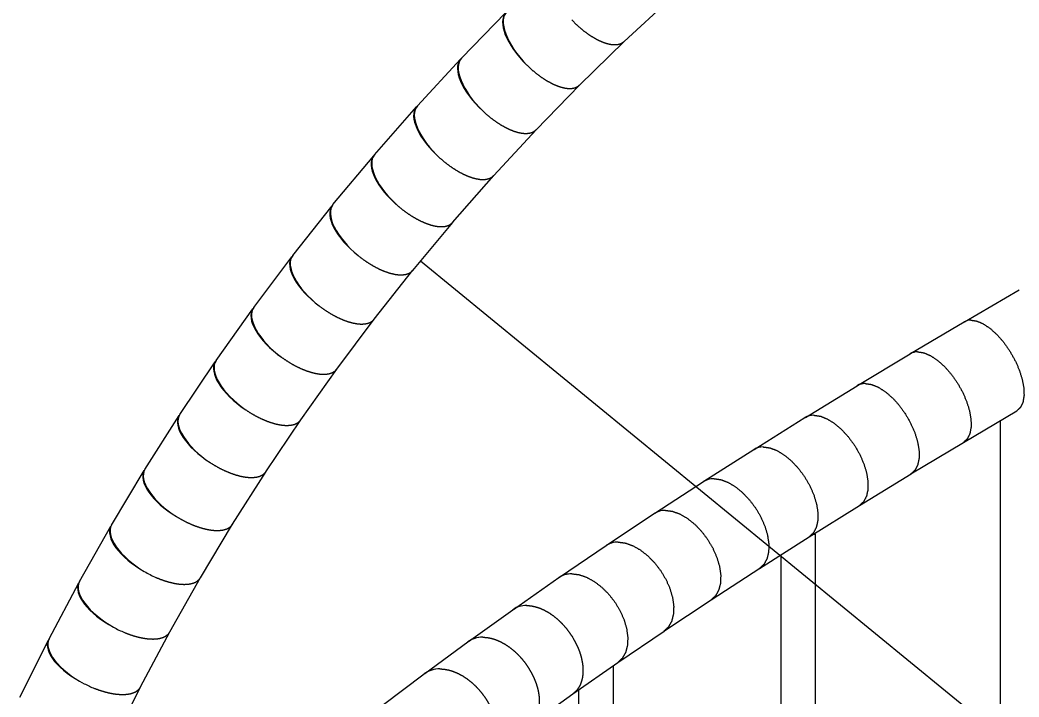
# Model space of a CAD drawing. Header units: millimetres. Extents: x -934 to 934, y -2220 to 2220.
# Drawn here: x -840.3 to -472.2, y 466 to 715.7 of the extents above; entities that cross this region are included whole.
import ezdxf

# ---------------------------------------------------------------- set-up
doc = ezdxf.new("R2010")
doc.units = ezdxf.units.MM
doc.layers.add('Elevation', color=7, linetype='CONTINUOUS')
doc.layers.add('Plan', color=7, linetype='CONTINUOUS')

msp = doc.modelspace()

# ---------------------------------------------------------------- linework, layer by layer
at = {"layer": 'Elevation'}
for p, q in [((-492.28, 604.42), (-472.19, 616.11)), ((-512.15, 592.66), (-492.39, 604.35)), ((-531.71, 580.9), (-512.28, 592.59)), ((-550.93, 569.13), (-531.84, 580.82)), ((-492.7, 559.9), (-473.04, 571.53)), ((-569.8, 557.36), (-551.07, 569.05)), ((-479.04, -316.78), (-479.04, 567.98)), ((-512.01, 548.29), (-492.68, 559.91)), ((-588.31, 545.58), (-569.94, 557.27)), ((-606.45, 533.79), (-588.46, 545.48)), ((-530.96, 536.68), (-511.99, 548.3)), ((-549.56, 525.08), (-530.94, 536.69)), ((-624.2, 521.99), (-606.61, 533.68)), ((-567.78, 513.48), (-549.54, 525.09)), ((-547.16, -275.36), (-547.16, 526.04)), ((-641.56, 510.19), (-624.37, 521.88)), ((-559.86, -267.31), (-559.86, 518.52)), ((-585.6, 501.89), (-567.75, 513.5)), ((-658.51, 498.37), (-641.74, 510.06)), ((-603.03, 490.31), (-585.58, 501.91)), ((-675.05, 486.55), (-658.7, 498.24)), ((-620.05, 478.74), (-603, 490.34)), ((-691.16, 474.72), (-675.25, 486.41)), ((-636.64, 467.18), (-620.01, 478.77)), ((-621.66, -226.42), (-621.66, 477.33)), ((-706.83, 462.87), (-691.37, 474.56)), ((-634.36, -217.55), (-634.36, 468.77)), ((-652.79, 455.63), (-636.6, 467.21))]:
    msp.add_line(p, q, dxfattribs=at)
for centre, major_axis, ratio, start_param, end_param in [((-482.69, 587.95), (9.7, -16.4), 0.482152, -3.41367, -3.141593), ((-482.69, 587.95), (9.58, -16.46), 0.462649, -3.141593, -3.134271), ((-482.69, 587.95), (9.58, -16.46), 0.462649, -3.410381, -3.141593), ((-502.46, 576.26), (9.82, -16.32), 0.501338, -3.428764, -3.141593), ((-502.46, 576.26), (9.7, -16.4), 0.482152, -3.425113, -3.141593), ((-502.46, 576.26), (9.7, -16.4), 0.482152, -3.141593, -3.134093), ((-521.89, 564.57), (9.95, -16.25), 0.520194, -3.444247, -3.141593), ((-521.89, 564.57), (9.82, -16.32), 0.501338, -3.141593, -3.133901), ((-521.89, 564.57), (9.82, -16.32), 0.501338, -3.440207, -3.141593), ((-540.98, 552.88), (10.08, -16.16), 0.538707, -3.460149, -3.141593), ((-540.98, 552.88), (9.95, -16.25), 0.520194, -3.141593, -3.133696), ((-540.98, 552.88), (9.95, -16.25), 0.520194, -3.455691, -3.141593), ((-559.71, 541.19), (10.23, -16.07), 0.556866, -3.4765, -3.141593), ((-559.71, 541.19), (10.08, -16.16), 0.538707, -3.141593, -3.133475), ((-559.71, 541.19), (10.08, -16.16), 0.538707, -3.471592, -3.141593), ((-578.08, 529.5), (10.38, -15.97), 0.574658, -3.493332, -3.141593), ((-578.08, 529.5), (10.23, -16.07), 0.556866, -3.141593, -3.133239), ((-578.08, 529.5), (10.23, -16.07), 0.556866, -3.487943, -3.141593), ((-596.07, 517.81), (10.54, -15.87), 0.592072, -3.510681, -3.141593), ((-596.07, 517.81), (10.38, -15.97), 0.574658, -3.504776, -3.141593), ((-596.07, 517.81), (10.38, -15.97), 0.574658, -3.141593, -3.132985), ((-613.66, 506.12), (10.71, -15.75), 0.609097, -3.528583, -3.141593), ((-613.66, 506.12), (10.54, -15.87), 0.592072, -3.522124, -3.141593), ((-613.66, 506.12), (10.54, -15.87), 0.592072, -3.141593, -3.132713), ((-630.85, 494.43), (10.89, -15.63), 0.62572, -3.547078, -3.141593), ((-630.85, 494.43), (10.71, -15.75), 0.609097, -3.141593, -3.132422), ((-630.85, 494.43), (10.71, -15.75), 0.609097, -3.540026, -3.141593), ((-647.62, 482.74), (11.08, -15.5), 0.641932, -3.566209, -3.141593), ((-647.62, 482.74), (10.89, -15.63), 0.62572, -3.141593, -3.13211), ((-647.62, 482.74), (10.89, -15.63), 0.62572, -3.558522, -3.141593), ((-663.97, 471.05), (11.28, -15.35), 0.657721, -3.58602, -3.141593), ((-663.97, 471.05), (11.08, -15.5), 0.641932, -3.141593, -3.131775), ((-663.97, 471.05), (11.08, -15.5), 0.641932, -3.577652, -3.141593), ((-679.88, 459.36), (11.49, -15.2), 0.673077, -3.606559, -3.141593), ((-679.88, 459.36), (11.28, -15.35), 0.657721, -3.597463, -3.141593), ((-679.88, 459.36), (11.28, -15.35), 0.657721, -3.141593, -3.131417)]:
    msp.add_ellipse(centre, major_axis=major_axis, ratio=ratio, start_param=start_param, end_param=end_param, dxfattribs=at)
for points, degree in [([(-489.91, 605), (-487.71, 604.65), (-485.3, 603.59), (-482.79, 601.88), (-480.26, 599.59), (-477.84, 596.81), (-475.63, 593.66), (-473.71, 590.27), (-472.16, 586.78), (-471.06, 583.34), (-470.44, 580.1), (-470.34, 577.18), (-470.75, 574.72), (-471.66, 572.81), (-473.04, 571.53)], 1), ([(-509.56, 593.31), (-507.29, 592.96), (-504.82, 591.92), (-502.26, 590.22), (-499.7, 587.95), (-497.26, 585.2), (-495.03, 582.07), (-493.11, 578.7), (-491.58, 575.24), (-490.5, 571.81), (-489.91, 568.57), (-489.84, 565.65), (-490.3, 563.17), (-491.26, 561.23), (-492.68, 559.91)], 1), ([(-528.87, 581.62), (-526.53, 581.28), (-524.01, 580.24), (-521.4, 578.57), (-518.81, 576.32), (-516.35, 573.59), (-514.11, 570.49), (-512.19, 567.14), (-510.67, 563.7), (-509.61, 560.29), (-509.05, 557.05), (-509.02, 554.12), (-509.52, 551.62), (-510.52, 549.66), (-511.99, 548.3)], 1), ([(-547.83, 569.93), (-545.43, 569.59), (-542.86, 568.57), (-540.21, 566.91), (-537.58, 564.68), (-535.1, 561.98), (-532.86, 558.91), (-530.94, 555.59), (-529.43, 552.16), (-528.39, 548.77), (-527.86, 545.53), (-527.86, 542.6), (-528.39, 540.09), (-529.43, 538.09), (-530.94, 536.69)], 1), ([(-492.68, 559.91), (-492.71, 559.89)], 1), ([(-566.43, 558.24), (-563.98, 557.9), (-561.35, 556.89), (-558.66, 555.25), (-556.01, 553.05), (-553.5, 550.37), (-551.25, 547.33), (-549.34, 544.04), (-547.84, 540.63), (-546.82, 537.25), (-546.31, 534.03), (-546.34, 531.09), (-546.91, 528.56), (-547.99, 526.53), (-549.54, 525.09)], 1), ([(-584.66, 546.55), (-582.15, 546.22), (-579.47, 545.22), (-576.74, 543.6), (-574.07, 541.42), (-571.55, 538.77), (-569.29, 535.75), (-567.38, 532.49), (-565.89, 529.11), (-564.88, 525.74), (-564.4, 522.52), (-564.46, 519.58), (-565.05, 517.03), (-566.17, 514.98), (-567.75, 513.5)], 1), ([(-511.99, 548.3), (-512.02, 548.28)], 1), ([(-602.51, 534.86), (-599.94, 534.53), (-597.22, 533.54), (-594.45, 531.94), (-591.75, 529.79), (-589.22, 527.17), (-586.95, 524.18), (-585.04, 520.94), (-583.56, 517.58), (-582.57, 514.23), (-582.11, 511.03), (-582.19, 508.08), (-582.82, 505.52), (-583.96, 503.43), (-585.58, 501.91)], 1), ([(-530.94, 536.69), (-530.98, 536.67)], 1), ([(-619.96, 523.17), (-617.34, 522.85), (-614.58, 521.87), (-611.78, 520.29), (-609.05, 518.16), (-606.5, 515.57), (-604.23, 512.61), (-602.32, 509.4), (-600.85, 506.07), (-599.88, 502.74), (-599.43, 499.54), (-599.54, 496.59), (-600.19, 494.01), (-601.36, 491.9), (-603, 490.34)], 1), ([(-567.75, 513.5), (-567.8, 513.47)], 1), ([(-637, 511.48), (-634.33, 511.16), (-631.53, 510.2), (-628.7, 508.64), (-625.95, 506.53), (-623.4, 503.97), (-621.12, 501.05), (-619.21, 497.87), (-617.75, 494.56), (-616.79, 491.25), (-616.36, 488.05), (-616.48, 485.11), (-617.15, 482.51), (-618.34, 480.37), (-620.01, 478.77)], 1), ([(-585.58, 501.91), (-585.63, 501.88)], 1), ([(-653.62, 499.79), (-652.07, 499.69), (-650.46, 499.36), (-648.81, 498.83), (-647.15, 498.09), (-645.49, 497.16), (-643.87, 496.05), (-642.28, 494.77), (-640.77, 493.33), (-639.35, 491.76), (-638.02, 490.08), (-636.82, 488.3), (-635.76, 486.46), (-634.85, 484.56), (-634.1, 482.65)], 1), ([(-603, 490.34), (-603.06, 490.29)], 1), ([(-669.81, 488.1), (-668.23, 488), (-666.6, 487.68), (-664.93, 487.16), (-663.26, 486.43), (-661.59, 485.51), (-659.95, 484.41), (-658.36, 483.15), (-656.84, 481.73), (-655.41, 480.18), (-654.09, 478.52), (-652.89, 476.76), (-651.83, 474.93), (-650.92, 473.05), (-650.17, 471.15)], 1), ([(-634.1, 482.65), (-633.66, 481.26), (-633.32, 479.88), (-633.07, 478.52), (-632.91, 477.19), (-632.86, 475.9), (-632.9, 474.65), (-633.04, 473.46), (-633.28, 472.33), (-633.61, 471.26), (-634.03, 470.27), (-634.55, 469.37), (-635.15, 468.55), (-635.84, 467.83), (-636.6, 467.21)], 1), ([(-620.01, 478.77), (-620.08, 478.72)], 1), ([(-685.56, 476.42), (-683.95, 476.31), (-682.28, 475.99), (-680.59, 475.47), (-678.88, 474.74), (-677.19, 473.82), (-675.53, 472.72), (-673.92, 471.46), (-672.39, 470.04), (-670.96, 468.49), (-669.63, 466.83), (-668.43, 465.07), (-667.38, 463.24), (-666.48, 461.36), (-665.75, 459.46)], 1), ([(-622.07, 477.33), (-621.8, 477.33), (-621.66, 477.33), (-621.66, 477.33)], 3), ([(-650.1, 470.96), (-649.69, 469.59), (-649.36, 468.24), (-649.13, 466.91), (-649, 465.6), (-648.95, 464.32), (-649.01, 463.09), (-649.16, 461.91), (-649.41, 460.79), (-649.75, 459.73), (-650.18, 458.75), (-650.7, 457.85), (-651.3, 457.03), (-651.99, 456.3), (-652.75, 455.66)], 1), ([(-650.17, 471.15), (-650.1, 470.96)], 1), ([(-636.6, 467.21), (-636.67, 467.16)], 1)]:
    msp.add_open_spline(points, degree=degree, dxfattribs=at)
msp.add_open_spline([(-548.01, 526.04), (-547.9, 526.04), (-547.79, 526.04), (-547.69, 526.04), (-547.6, 526.04), (-547.52, 526.04), (-547.44, 526.04), (-547.38, 526.04), (-547.32, 526.04), (-547.27, 526.04), (-547.23, 526.04), (-547.2, 526.04), (-547.18, 526.04), (-547.16, 526.04), (-547.16, 526.04)], degree=1, knots=[5.7586403, 5.7586403, 5.7961078, 5.8335753, 5.8710428, 5.9085103, 5.9459778, 5.9834453, 6.0209128, 6.0583803, 6.0958478, 6.1333153, 6.1707828, 6.2082503, 6.2457178, 6.2831853, 6.2831853], dxfattribs=at)
at = {"layer": 'Plan'}
for p, q in [((-617.74, 707.7), (-600.87, 723.36)), ((-677.63, 701.57), (-661.29, 718.4)), ((-634.17, 691.64), (-617.71, 707.73)), ((-693.88, 683.98), (-677.97, 701.22)), ((-650.17, 675.16), (-634.13, 691.67)), ((-709.67, 665.97), (-694.21, 683.61)), ((-665.75, 658.28), (-650.14, 675.2)), ((-724.99, 647.57), (-709.99, 665.6)), ((-680.89, 641), (-665.72, 658.32)), ((-739.84, 628.78), (-725.3, 647.19)), ((-695.58, 623.35), (-680.86, 641.04)), ((-754.2, 609.61), (-740.14, 628.39)), ((-44.25, 95.76), (-692.79, 626.7)), ((-709.82, 605.32), (-695.55, 623.38)), ((-768.06, 590.08), (-754.49, 609.21)), ((-723.58, 586.93), (-709.79, 605.36)), ((-781.42, 570.2), (-768.34, 589.68)), ((-736.87, 568.19), (-723.55, 586.97)), ((-794.26, 549.99), (-781.69, 569.79)), ((-749.68, 549.12), (-736.85, 568.23)), ((-806.58, 529.45), (-794.52, 549.57)), ((-761.99, 529.73), (-749.65, 549.16)), ((-818.37, 508.61), (-806.83, 529.03)), ((-773.8, 510.03), (-761.97, 529.77)), ((-829.62, 487.47), (-818.6, 508.18)), ((-785.1, 490.03), (-773.78, 510.07)), ((-795.89, 469.75), (-785.08, 490.07)), ((-840.32, 466.04), (-829.84, 487.03)), ((-806.15, 449.2), (-795.87, 469.79))]:
    msp.add_line(p, q, dxfattribs=at)
for centre, major_axis, start_param, end_param in [((-647.62, 705.12), (13.66, -13.28), 3.141593, 4.706667), ((-647.62, 705.12), (13.32, -13.62), 3.141593, 4.718111), ((-663.97, 688.3), (14, -12.92), 3.141593, 4.706667), ((-663.97, 688.3), (13.66, -13.28), 3.141593, 4.718111), ((-663.97, 688.3), (14, -12.92), 3.112836, 3.141593), ((-679.88, 671.06), (14.33, -12.56), 3.141593, 4.706667), ((-679.88, 671.06), (14, -12.92), 3.141593, 4.718111), ((-679.88, 671.06), (14.33, -12.56), 3.112836, 3.141593), ((-695.34, 653.41), (14.64, -12.19), 3.141593, 4.706667), ((-695.34, 653.41), (14.33, -12.56), 3.141593, 4.718111), ((-695.34, 653.41), (14.64, -12.19), 3.112836, 3.141593), ((-710.35, 635.38), (14.95, -11.81), 3.141593, 4.706667), ((-710.35, 635.38), (14.64, -12.19), 3.141593, 4.718111), ((-710.35, 635.38), (14.95, -11.81), 3.112836, 3.141593), ((-724.89, 616.97), (15.25, -11.42), 3.141593, 4.706667), ((-724.89, 616.97), (14.95, -11.81), 3.141593, 4.718111), ((-724.89, 616.97), (15.25, -11.42), 3.112836, 3.141593), ((-738.95, 598.19), (15.54, -11.02), 3.141593, 4.706667), ((-738.95, 598.19), (15.25, -11.42), 3.141593, 4.718111), ((-738.95, 598.19), (15.54, -11.02), 3.112836, 3.141593), ((-752.52, 579.06), (15.81, -10.62), 3.141593, 4.706667), ((-752.52, 579.06), (15.54, -11.02), 3.141593, 4.718111), ((-752.52, 579.06), (15.81, -10.62), 3.112836, 3.141593), ((-765.6, 559.58), (16.08, -10.21), 3.141593, 4.706667), ((-765.6, 559.58), (15.81, -10.62), 3.141593, 4.718111), ((-765.6, 559.58), (16.08, -10.21), 3.112836, 3.141593), ((-778.18, 539.78), (16.34, -9.8), 3.141593, 4.706667), ((-778.18, 539.78), (16.08, -10.21), 3.141593, 4.718111), ((-778.18, 539.78), (16.34, -9.8), 3.112836, 3.141593), ((-790.24, 519.66), (16.58, -9.37), 3.141593, 4.706667), ((-790.24, 519.66), (16.34, -9.8), 3.141593, 4.718111), ((-790.24, 519.66), (16.58, -9.37), 3.112836, 3.141593), ((-801.79, 499.24), (16.82, -8.94), 3.141593, 4.706667), ((-801.79, 499.24), (16.58, -9.37), 3.141593, 4.718111), ((-801.79, 499.24), (16.82, -8.94), 3.112836, 3.141593), ((-812.8, 478.52), (17.04, -8.51), 3.141593, 4.706667), ((-812.8, 478.52), (16.82, -8.94), 3.141593, 4.718111), ((-812.8, 478.52), (17.04, -8.51), 3.112836, 3.141593)]:
    msp.add_ellipse(centre, major_axis=major_axis, ratio=0.445997, start_param=start_param, end_param=end_param, dxfattribs=at)
for points, degree in [([(-637, 715.66), (-635.5, 714.16), (-633.93, 712.75), (-632.33, 711.45), (-630.71, 710.27), (-629.09, 709.24), (-627.5, 708.36), (-625.94, 707.64), (-624.45, 707.1), (-623.04, 706.73), (-621.72, 706.56), (-620.52, 706.56), (-619.45, 706.76), (-618.52, 707.14), (-617.74, 707.7)], 1), ([(-617.74, 707.7), (-617.67, 707.76)], 1), ([(-653.62, 699.1), (-652.08, 697.64), (-650.48, 696.27), (-648.85, 695.01), (-647.2, 693.88), (-645.55, 692.89), (-643.94, 692.05), (-642.36, 691.37), (-640.86, 690.87), (-639.44, 690.54), (-638.12, 690.39), (-636.91, 690.43), (-635.85, 690.66), (-634.93, 691.06), (-634.17, 691.64)], 1), ([(-634.17, 691.64), (-634.1, 691.71)], 1), ([(-669.81, 682.13), (-668.23, 680.7), (-666.6, 679.38), (-664.93, 678.16), (-663.26, 677.07), (-661.59, 676.12), (-659.95, 675.32), (-658.36, 674.68), (-656.84, 674.22), (-655.41, 673.93), (-654.09, 673.82), (-652.89, 673.89), (-651.83, 674.14), (-650.92, 674.56), (-650.17, 675.16)], 1), ([(-650.17, 675.16), (-650.1, 675.23)], 1), ([(-685.56, 664.74), (-683.95, 663.36), (-682.28, 662.07), (-680.59, 660.9), (-678.88, 659.85), (-677.19, 658.94), (-675.53, 658.19), (-673.92, 657.59), (-672.39, 657.17), (-670.96, 656.91), (-669.63, 656.84), (-668.43, 656.94), (-667.38, 657.21), (-666.48, 657.66), (-665.75, 658.28)], 1), ([(-665.75, 658.28), (-665.68, 658.35)], 1), ([(-700.86, 646.95), (-699.21, 645.61), (-697.51, 644.37), (-695.79, 643.24), (-694.06, 642.24), (-692.34, 641.38), (-690.66, 640.66), (-689.04, 640.11), (-687.5, 639.72), (-686.06, 639.5), (-684.73, 639.46), (-683.54, 639.59), (-682.49, 639.9), (-681.61, 640.37), (-680.89, 641)], 1), ([(-680.89, 641), (-680.83, 641.08)], 1), ([(-715.7, 628.78), (-714.02, 627.48), (-712.29, 626.29), (-710.53, 625.2), (-708.78, 624.24), (-707.04, 623.42), (-705.34, 622.75), (-703.71, 622.24), (-702.16, 621.89), (-700.71, 621.71), (-699.38, 621.71), (-698.19, 621.87), (-697.15, 622.2), (-696.28, 622.69), (-695.58, 623.35)], 1), ([(-695.58, 623.35), (-695.52, 623.42)], 1), ([(-730.07, 610.23), (-728.35, 608.98), (-726.59, 607.83), (-724.81, 606.79), (-723.03, 605.87), (-721.27, 605.1), (-719.56, 604.47), (-717.91, 604.01), (-716.35, 603.7), (-714.9, 603.55), (-713.58, 603.58), (-712.39, 603.77), (-711.36, 604.13), (-710.5, 604.65), (-709.82, 605.32)], 1), ([(-709.82, 605.32), (-709.76, 605.4)], 1), ([(-743.95, 591.33), (-742.21, 590.12), (-740.42, 589.01), (-738.61, 588.01), (-736.81, 587.15), (-735.03, 586.42), (-733.3, 585.84), (-731.64, 585.41), (-730.08, 585.14), (-728.62, 585.04), (-727.3, 585.1), (-726.12, 585.32), (-725.1, 585.7), (-724.25, 586.24), (-723.58, 586.93)], 1), ([(-723.58, 586.93), (-723.53, 587.01)], 1), ([(-757.35, 572.07), (-755.57, 570.9), (-753.76, 569.84), (-751.92, 568.89), (-750.1, 568.07), (-748.3, 567.39), (-746.56, 566.85), (-744.89, 566.47), (-743.32, 566.24), (-741.86, 566.17), (-740.54, 566.27), (-739.36, 566.52), (-738.35, 566.93), (-737.52, 567.49), (-736.87, 568.19)], 1), ([(-736.87, 568.19), (-736.82, 568.27)], 1), ([(-770.25, 552.47), (-768.44, 551.35), (-766.6, 550.34), (-764.74, 549.44), (-762.9, 548.66), (-761.08, 548.03), (-759.33, 547.53), (-757.65, 547.19), (-756.07, 547.01), (-754.62, 546.98), (-753.29, 547.1), (-752.13, 547.39), (-751.13, 547.82), (-750.31, 548.4), (-749.68, 549.12)], 1), ([(-749.68, 549.12), (-749.63, 549.21)], 1), ([(-782.64, 532.55), (-780.8, 531.48), (-778.94, 530.51), (-777.06, 529.66), (-775.19, 528.93), (-773.36, 528.34), (-771.6, 527.9), (-769.91, 527.6), (-768.33, 527.45), (-766.87, 527.46), (-765.55, 527.62), (-764.39, 527.93), (-763.41, 528.39), (-762.6, 528.99), (-761.99, 529.73)], 1), ([(-761.99, 529.73), (-761.94, 529.82)], 1), ([(-794.52, 512.32), (-793.13, 511.51), (-791.7, 510.78), (-790.27, 510.15)], 3), ([(-790.27, 510.15), (-788.67, 509.5), (-787.1, 508.93), (-785.54, 508.46), (-784.03, 508.09), (-782.58, 507.81), (-781.19, 507.65), (-779.88, 507.58), (-778.67, 507.63), (-777.55, 507.78), (-776.55, 508.03), (-775.66, 508.39), (-774.91, 508.84), (-774.28, 509.39), (-773.8, 510.03)], 1), ([(-773.8, 510.03), (-773.75, 510.11)], 1), ([(-805.87, 491.79), (-804.54, 491.06), (-803.17, 490.4), (-801.81, 489.83)], 3), ([(-801.81, 489.83), (-801.76, 489.81)], 1), ([(-801.76, 489.81), (-800.14, 489.18), (-798.53, 488.64), (-796.95, 488.2), (-795.41, 487.85), (-793.93, 487.61), (-792.52, 487.46), (-791.2, 487.43), (-789.97, 487.5), (-788.84, 487.67), (-787.83, 487.95), (-786.94, 488.33), (-786.19, 488.81), (-785.57, 489.37), (-785.1, 490.03)], 1), ([(-785.1, 490.03), (-785.06, 490.12)], 1), ([(-816.69, 470.97), (-815.42, 470.32), (-814.12, 469.73), (-812.82, 469.21)], 3), ([(-812.82, 469.21), (-812.78, 469.2)], 1), ([(-812.78, 469.2), (-811.12, 468.59), (-809.48, 468.08), (-807.87, 467.65), (-806.3, 467.33), (-804.79, 467.11), (-803.36, 467), (-802.01, 466.99), (-800.76, 467.08), (-799.62, 467.28), (-798.6, 467.59), (-797.71, 467.99), (-796.96, 468.49), (-796.35, 469.07), (-795.89, 469.75)], 1), ([(-795.89, 469.75), (-795.84, 469.84)], 1)]:
    msp.add_open_spline(points, degree=degree, dxfattribs=at)

doc.saveas('drawing.dxf')
